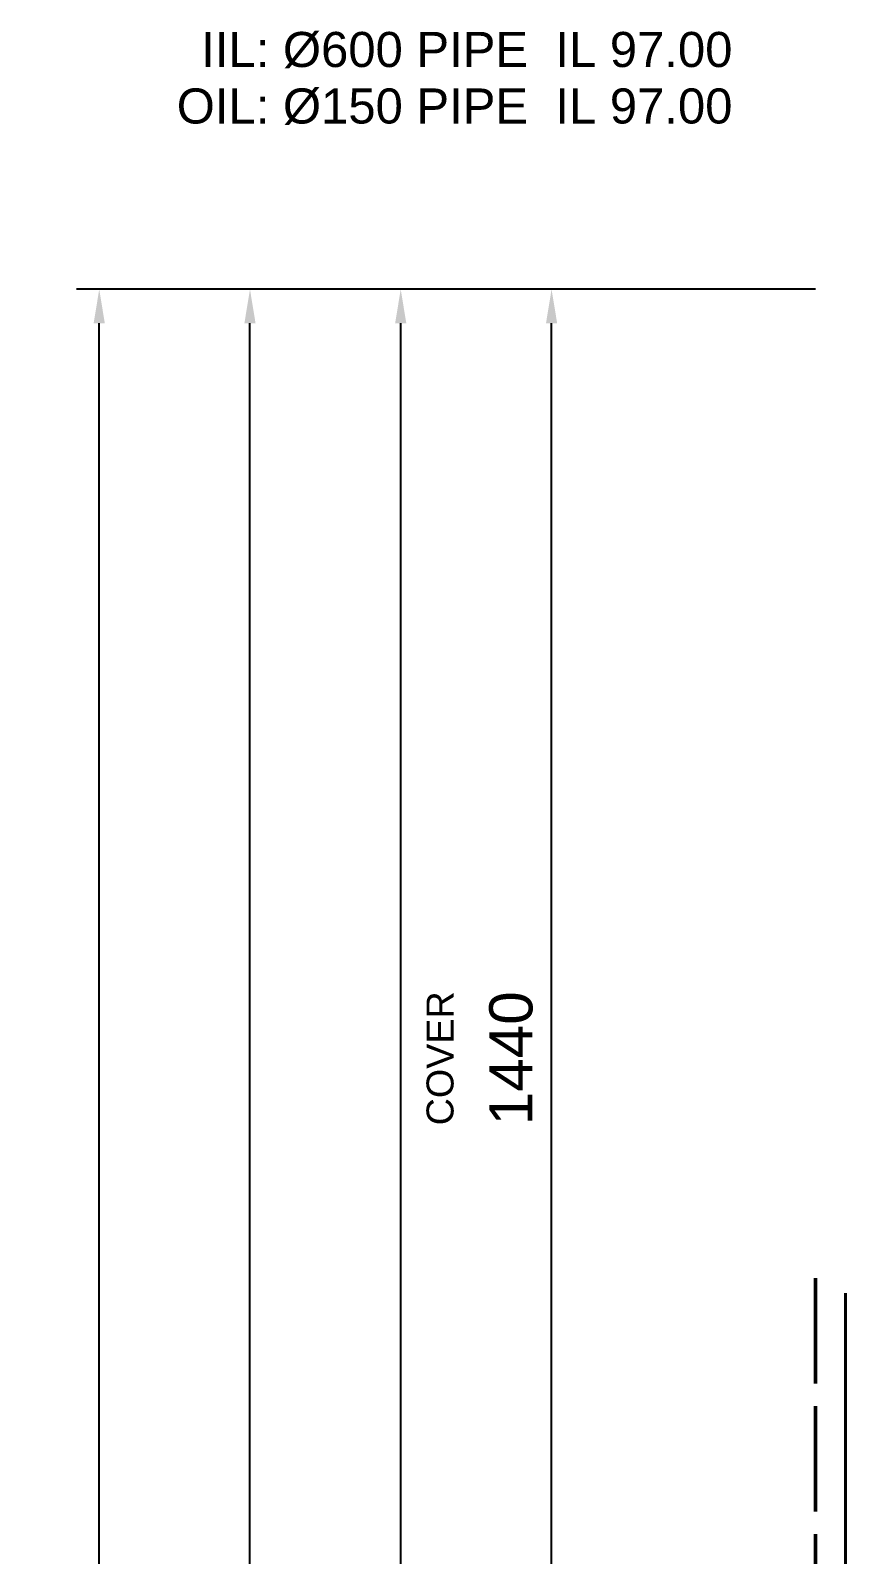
# Model space of a CAD drawing. Header units: millimetres. Extents: x -861 to 4297, y -853 to 3408.
# Drawn here: x -798 to -35, y 1815 to 3242 of the extents above; entities that cross this region are included whole.
import ezdxf
from ezdxf.enums import TextEntityAlignment as Align

# ---------------------------------------------------------------- set-up
doc = ezdxf.new("R2010")
doc.units = ezdxf.units.MM
doc.linetypes.add('DASH_99_21', pattern=[119.944444, 98.777778, -21.166667])
for name, color, linetype in [('ANNOTATIONS', 7, 'Continuous'), ('DIMENSIONS', 7, 'Continuous'), ('GEOFAB', 5, 'Continuous')]:
    doc.layers.add(name, color=color, linetype=linetype)
doc.styles.add('ARIAL', font='arial.ttf')
doc.dimstyles.get("Standard").update_dxf_attribs({"dimtxt": 2.5, "dimasz": 2.5, "dimexe": 1.25, "dimexo": 0.625, "dimtad": 1, "dimcen": 2.5, "dimazin": 3, "dimtfac": 1, "dimtmove": 0, "dimatfit": 3})

msp = doc.modelspace()

# ---------------------------------------------------------------- linework, layer by layer
at = {"layer": 'GEOFAB', "color": 5, "linetype": 'DASH_99_21', "lineweight": 50}
msp.add_line((-63.5, -63.5), (-63.5, 2088.2), dxfattribs=at)
at = {"layer": 'GEOFAB', "color": 6, "lineweight": 40}
msp.add_line((-35.3, -35.3), (-35.3, 2060), dxfattribs=at)

# ---------------------------------------------------------------- texts
at = {"layer": 'ANNOTATIONS', "style": 'ARIAL'}
for s, p in [('IIL: Ø600 PIPE  IL 97.00', (-141.1, 3208.1)), ('OIL: Ø150 PIPE  IL 97.00', (-141.1, 3155.2))]:
    msp.add_text(s, height=32.837, dxfattribs=at).set_placement(p, align=Align.RIGHT)
at = {"layer": 'DIMENSIONS', "style": 'ARIAL'}
msp.add_text('COVER', height=25.26, rotation=90, dxfattribs=at).set_placement((-402.2, 2280), align=Align.CENTER)

# ---------------------------------------------------------------- dimensions: what is measured, and where the dimension line sits
at = {"layer": 'DIMENSIONS'}
for base, p1 in [((-733.8, 0), (-63.5, 0)), ((-592.7, 0), (-63.5, 0)), ((-451.6, 0), (-63.5, 0)), ((-310.4, 1560), (-63.5, 1560))]:
    msp.add_linear_dim(base=base, p1=p1, p2=(-63.5, 3000), angle=90, dimstyle='Standard', override={"dimtxt": 40.414222, "dimasz": 31.75, "dimexe": 21.166667, "dimexo": 0, "dimgap": 17.638889, "dimtad": 1, "dimtih": 0, "dimtoh": 0, "dimdec": 0, "dimtxsty": 'ARIAL', "dimclrd": 7, "dimclre": 7, "dimclrt": 7}, dxfattribs=at).render()

doc.saveas('drawing.dxf')
